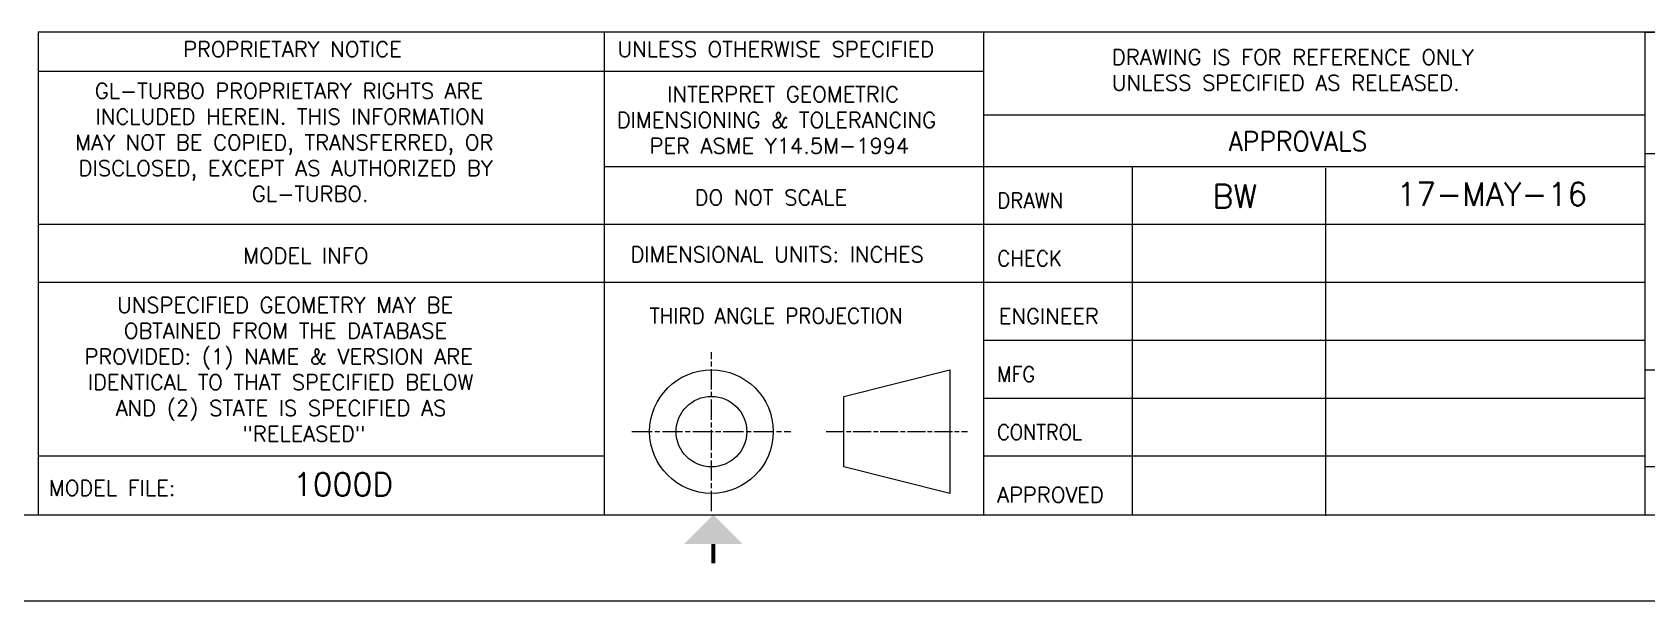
# Model space of a CAD drawing. Header units: millimetres. Extents: x 1925 to 561113, y 7411 to 433459.
# Drawn here: x 189150 to 411635, y 7411 to 85815 of the extents above; entities that cross this region are included whole.
import ezdxf
from ezdxf.enums import TextEntityAlignment as Align

# ---------------------------------------------------------------- set-up
doc = ezdxf.new("R2010")
doc.units = ezdxf.units.MM
doc.header["$LTSCALE"] = 25.4
doc.linetypes.add('CHAIN', pattern=[0.7087, 0.4724, -0.0591, 0.1181, -0.0591])
doc.layers.add('Title Block', color=7, linetype='Continuous')
doc.styles.add('ACANSTS', font='romans.shx', dxfattribs={"height": 25.4})
doc.styles.add('Roman', font='romans')

# ---------------------------------------------------------------- blocks, each defined once
blk = doc.blocks.new('LONE STAR BLOWER TITLE BLOCK (SIZE A)')
at = {"lineweight": 15}
for p, q in [((439.42, 66.14), (439.42, 84.14)), ((439.42, 84.14), (457.42, 84.14)), ((457.42, 66.14), (439.42, 66.14))]:
    blk.add_line(p, q, dxfattribs=at)
at = {"layer": 'Title Block', "lineweight": 15}
for p, q in [((587.38, 84.14), (201.8, 84.14)), ((201.8, 84.14), (201.8, 12.7)), ((587.38, 84.14), (230.97, 84.14)), ((285.49, 84.14), (285.49, 12.7)), ((341.6, 84.14), (341.6, 12.7)), ((439.42, 12.7), (439.42, 84.14)), ((341.6, 78.32), (201.8, 78.32)), ((439.42, 71.86), (341.6, 71.86)), ((587.38, 66.14), (439.42, 66.14)), ((439.42, 64.24), (285.49, 64.24)), ((363.63, 12.7), (363.63, 64.14)), ((392.21, 12.59), (392.21, 64.03)), ((439.42, 55.67), (201.8, 55.67)), ((439.42, 47.1), (201.8, 47.1)), ((439.42, 38.52), (341.6, 38.52)), ((320.94, 30.25), (336.6, 34.17)), ((336.6, 34.17), (336.6, 15.89)), ((587.38, 34.13), (439.42, 34.13)), ((320.94, 19.81), (320.94, 30.25)), ((439.42, 29.95), (341.6, 29.95)), ((285.49, 21.38), (201.8, 21.38)), ((336.6, 15.89), (320.94, 19.81)), ((439.42, 21.38), (341.6, 21.38)), ((587.38, 19.84), (439.42, 19.84)), ((12.7, 12.7), (587.38, 12.7)), ((381.63, 12.7), (587.38, 12.7)), ((0, 0), (600.08, 0))]:
    blk.add_line(p, q, dxfattribs=at)
at = {"layer": 'Title Block', "linetype": 'CHAIN', "lineweight": 15, "ltscale": 0.249886}
for p, q in [((301.35, 13.28), (301.35, 36.78)), ((289.6, 25.03), (313.1, 25.03))]:
    blk.add_line(p, q, dxfattribs=at)
at = {"layer": 'Title Block', "linetype": 'CHAIN', "lineweight": 15, "ltscale": 0.22211}
blk.add_line((318.33, 25.03), (339.21, 25.03), dxfattribs=at)
at = {"layer": 'Title Block', "lineweight": 15, "const_width": 0.572}
blk.add_lwpolyline([(301.63, 5.56), (301.63, 8.41)], dxfattribs=at)
at = {"layer": 'Title Block', "lineweight": 15}
for radius in [9.14, 5.22]:
    blk.add_circle((301.35, 25.03), radius, dxfattribs=at)
blk.add_solid([(297.34, 8.41), (305.91, 8.41), (301.63, 12.7)], dxfattribs=at)
at = {"layer": 'Title Block', "lineweight": 15, "style": 'ACANSTS'}
for s, height, width, p in [('APPROVALS', 2.857, 0.951562, (377.83, 66.57)), ('DRAWN', 2.286, 0.942857, (343.61, 58.1)), ('THIRD ANGLE PROJECTION', 2.286, 0.942857, (292.22, 41.03))]:
    blk.add_text(s, height=height, dxfattribs=dict(at, width=width)).set_placement(p)
for s, width, p in [('CHECK', 0.942857, (343.61, 50.67)), ('MFG', 0.90932, (343.61, 33.52)), ('CONTROL', 0.90932, (343.61, 24.95))]:
    blk.add_text(s, height=2.286, dxfattribs=dict(at, width=width)).set_placement(p, align=Align.MIDDLE_LEFT)
for s, p in [('ENGINEER', (343.86, 42.11)), ('APPROVED', (343.61, 15.69))]:
    blk.add_text(s, height=2.286, dxfattribs=at).set_placement(p, align=Align.MIDDLE_LEFT)
at = {"layer": 'Title Block', "lineweight": 15, "char_height": 2.286, "attachment_point": 1, "style": 'Roman'}
for s, width, insert in [('PROPRIETARY NOTICE', 36.7505, (223.22, 82.77)), ('UNLESS OTHERWISE SPECIFIED', 58.447, (287.47, 82.77)), ('DRAWING IS FOR REFERENCE ONLY UNLESS SPECIFIED AS RELEASED.', 71.6532, (360.59, 81.61)), ('\\pi3.39287;GL-TURBO PROPRIETARY RIGHTS ARE \\P\\pi3.50173;INCLUDED HEREIN. THIS INFORMATION \\P\\pi0.50815;MAY NOT BE COPIED, TRANSFERRED, OR \\P\\pi0.99801;DISCLOSED, EXCEPT AS AUTHORIZED BY \\P\\pi26.63387;GL-TURBO.', 71.6646, (206.77, 76.6)), ('\\pi8.04908;INTERPRET GEOMETRIC \\P\\pi0.59236;DIMENSIONING & TOLERANCING \\P\\pi5.43651;PER ASME Y14.5M-1994', 53.9804, (286.76, 76.1)), ('DO NOT SCALE', 58.447, (298.88, 60.82)), ('MODEL INFO', 36.7505, (232.1, 52.21)), ('DIMENSIONAL UNITS: INCHES', 58.447, (289.37, 52.41)), ('\\pi8.38484;UNSPECIFIED GEOMETRY MAY BE \\P\\pi9.36456;OBTAINED FROM THE DATABASE \\P\\pi3.5407;PROVIDED: (1) NAME & VERSION ARE \\P\\pi4.03056;IDENTICAL TO THAT SPECIFIED BELOW \\P\\pi8.16713;AND (2) STATE IS SPECIFIED AS \\P\\pi26.89056;"RELEASED"', 72.94, (205.09, 44.91)), ('MODEL FILE:', 36.7505, (203.37, 17.83))]:
    blk.add_mtext_dynamic_manual_height_columns(s, width=width, gutter_width=31.75, heights=[0], dxfattribs=dict(at, insert=insert))
at = {"layer": 'Title Block', "lineweight": 15, "style": 'ACANSTS'}
for tag, p, height in [('DRAWN_BY', (364.98, 58.05), 3.43), ('DRAWN_DATE', (394.07, 58.26), 3.43), ('DRAWING_SUBTITLE', (444.84, 50.21), 5.14), ('CHECKED_BY', (365.54, 49.27), 3.43), ('CHECK_DATE', (393.59, 49.29), 3.43), ('ENGINEER', (365.39, 40.85), 3.43), ('ENG_DATE', (393.36, 40.71), 3.43), ('DRAWING_SUBTITLE', (444.78, 39.35), 5.14), ('MANUFACTURING', (365.28, 32.27), 3.43), ('MFG_DATE', (393.39, 32.25), 3.43), ('CONTROL', (365.28, 23.7), 3.43), ('CONTROL_DATE', (393.39, 23.67), 3.43), ('CAGE_CODE', (450.28, 23.27), 3.43), ('MODEL_FILE_NAME', (210.7, 15.52), 3.43), ('APPROVED_BY', (364.99, 14.44), 3.43), ('APPROVAL_DATE', (393.18, 14.26), 3.43)]:
    blk.add_attdef(tag, p, '', height=height, dxfattribs=at)
at = {"layer": 'Title Block', "lineweight": 15, "style": 'Roman', "flags": 8}
for tag, height, p in [('DWG_NUMBER', 7.14, (480.3, 29.15)), ('SCALE', 3.43, (454.75, 17.88)), ('SHEETNUMBER', 3.43, (539.89, 17.88)), ('TOTA_SHEETS', 3.43, (556.11, 17.82))]:
    blk.add_attdef(tag, text='', height=height, dxfattribs=at).set_placement(p, align=Align.TOP_LEFT)
at = {"layer": 'Title Block', "lineweight": 15, "style": 'ACANSTS'}
blk.add_attdef('REVISION', text='', height=3.43, dxfattribs=at).set_placement((580.38, 22.69), align=Align.CENTER)

msp = doc.modelspace()

# ---------------------------------------------------------------- block references
ref = msp.add_blockref('LONE STAR BLOWER TITLE BLOCK (SIZE A)', (1924.54, 7410.59), dxfattribs=dict(xscale=931.8648284389766, yscale=931.8648284389766, zscale=931.8648284389766))
ref.add_attrib('DRAWN_BY', 'BW', (351797.7, 61603.82), dxfattribs={"layer": 'Title Block', "lineweight": 15, "height": 3195.364, "style": 'ACANSTS'})
ref.add_attrib('DRAWN_DATE', '17-MAY-16', (377146.64, 61898.71), dxfattribs={"layer": 'Title Block', "lineweight": 15, "height": 3195.364, "style": 'ACANSTS'})
ref.add_attrib('MODEL_FILE_NAME', '1000D', (225060.94, 21875.33), dxfattribs={"layer": 'Title Block', "lineweight": 15, "height": 3195.364, "style": 'ACANSTS'})

doc.saveas('drawing.dxf')
